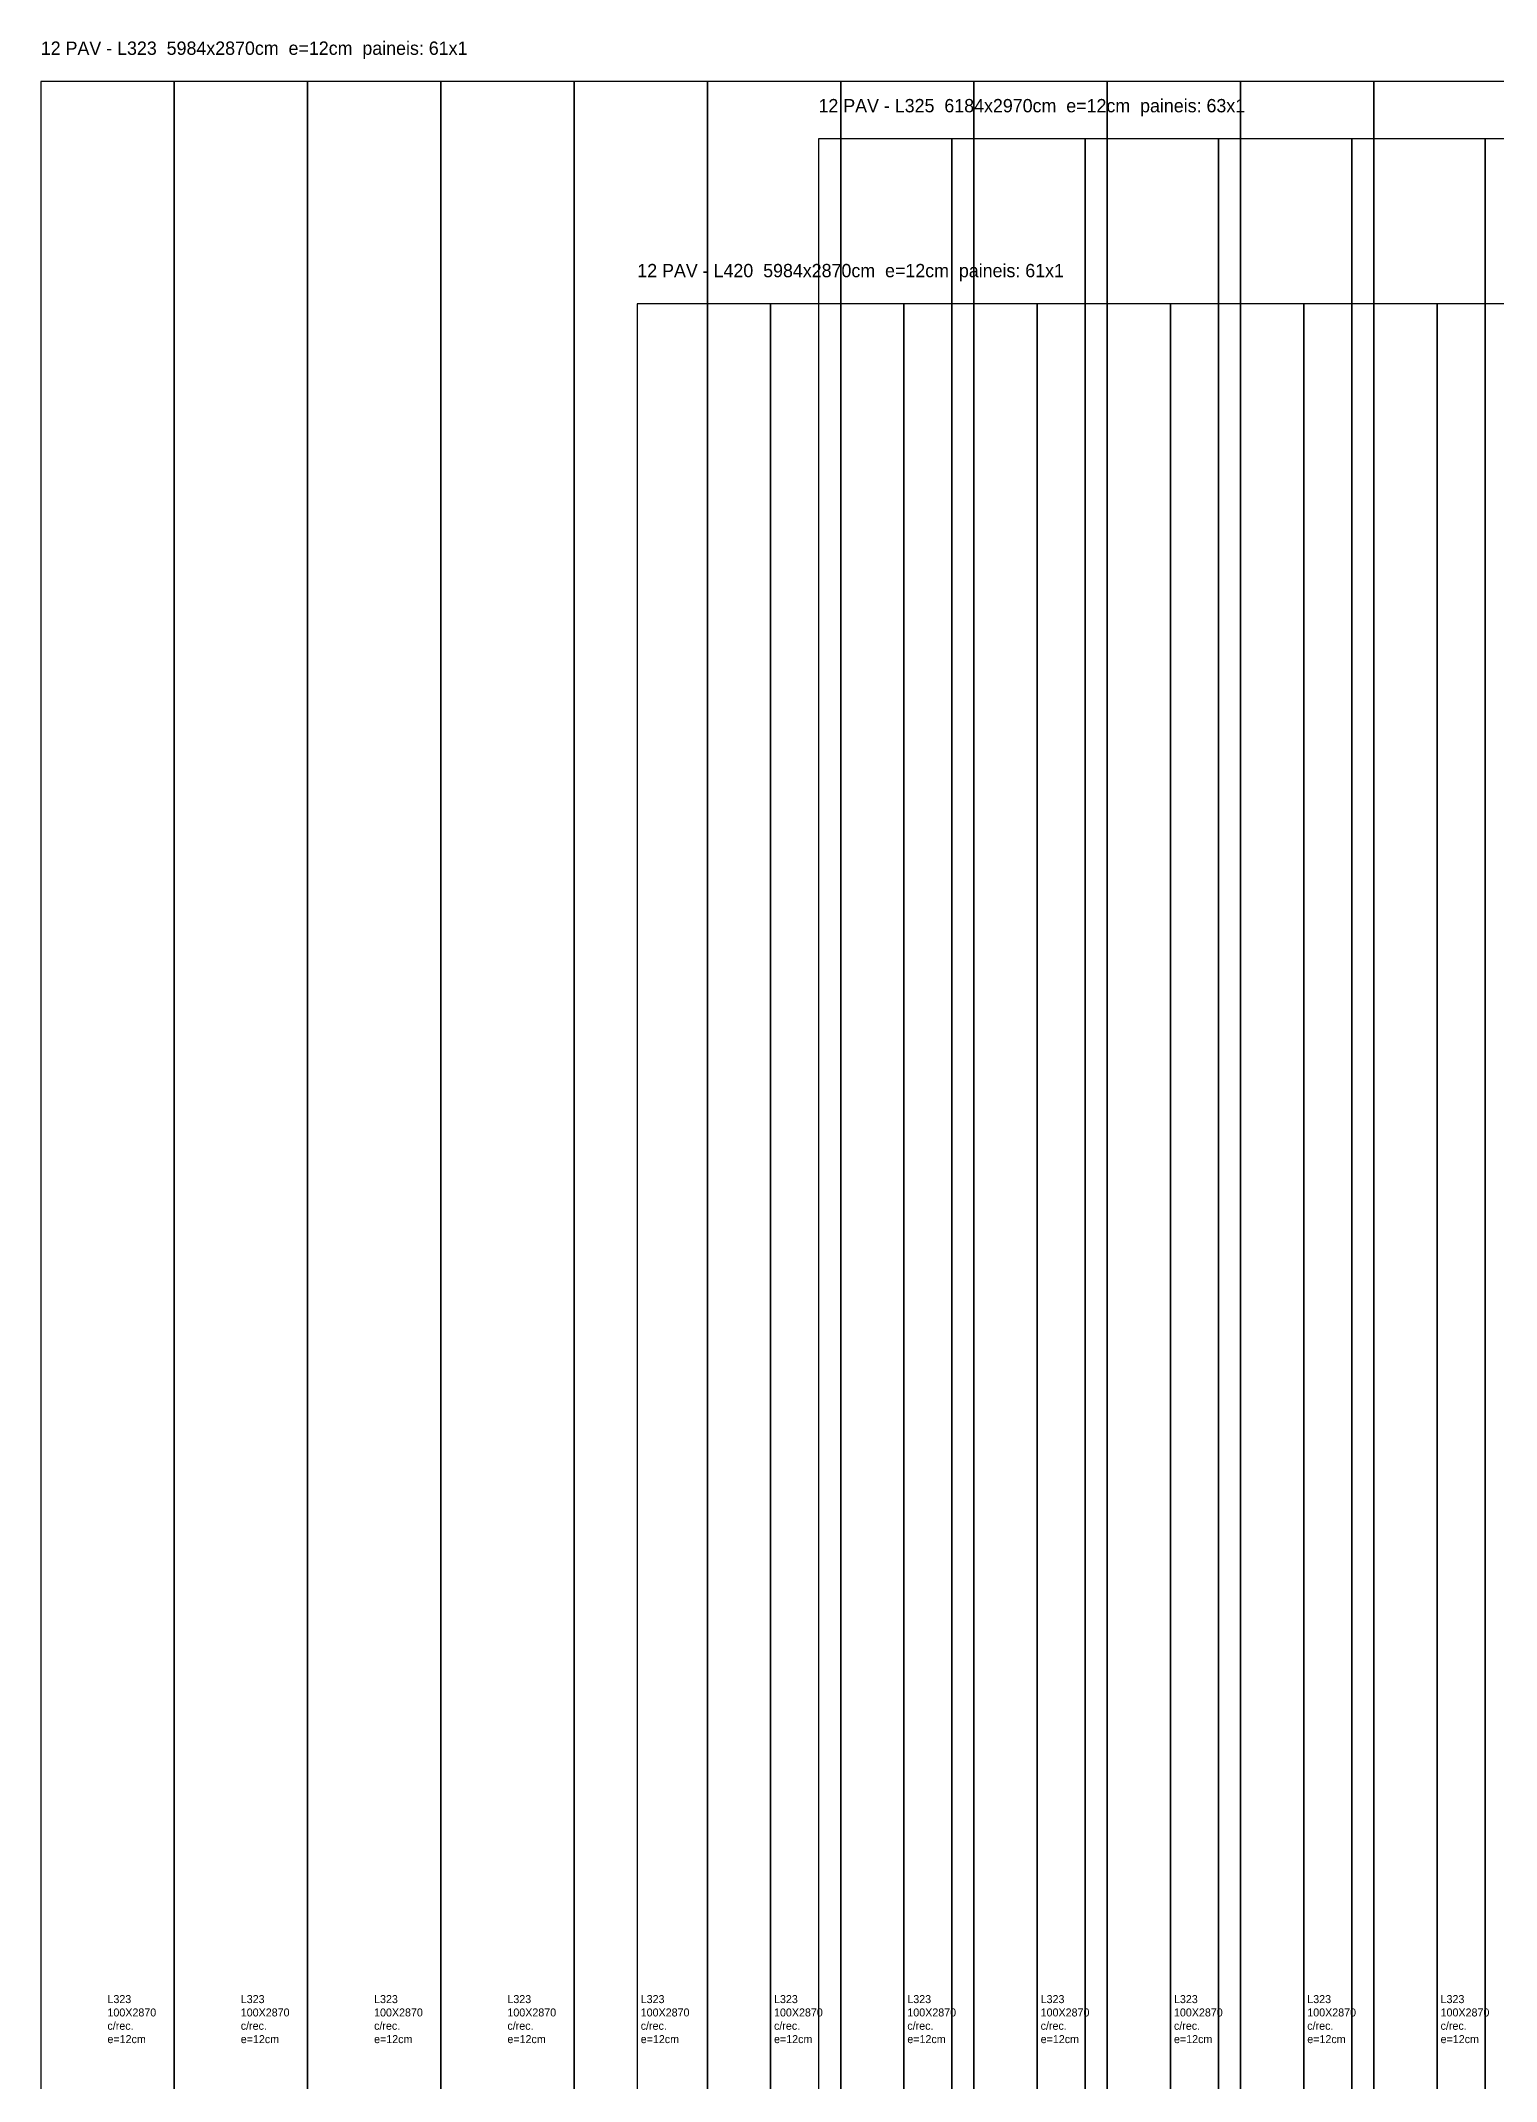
# Model space of a CAD drawing. Header units: metres. Extents: x -260 to 6932, y 665 to 3732.
# Drawn here: x 165 to 1257, y 2202 to 3732 of the extents above; entities that cross this region are included whole.
import ezdxf

# ---------------------------------------------------------------- set-up
doc = ezdxf.new("R2010")
doc.units = ezdxf.units.M

msp = doc.modelspace()

# ---------------------------------------------------------------- linework, layer by layer
at = {"layer": 'Contorno'}
for points in [[(164.84, 831.69), (6149.04, 831.69), (6149.04, 3701.69), (164.84, 3701.69), (164.84, 831.69)], [(748.21, 688.59), (6932.41, 688.59), (6932.41, 3658.59), (748.21, 3658.59), (748.21, 688.59)], [(612.28, 664.91), (6596.48, 664.91), (6596.48, 3534.91), (612.28, 3534.91), (612.28, 664.91)]]:
    msp.add_lwpolyline(points, close=True, dxfattribs=at)
at = {"layer": 'Paineis'}
for points in [[(164.84, 831.69), (264.84, 831.69), (264.84, 3701.69), (164.84, 3701.69)], [(264.84, 831.69), (364.84, 831.69), (364.84, 3701.69), (264.84, 3701.69)], [(364.84, 831.69), (464.84, 831.69), (464.84, 3701.69), (364.84, 3701.69)], [(464.84, 831.69), (564.84, 831.69), (564.84, 3701.69), (464.84, 3701.69)], [(564.84, 831.69), (664.84, 831.69), (664.84, 3701.69), (564.84, 3701.69)], [(664.84, 831.69), (764.84, 831.69), (764.84, 3701.69), (664.84, 3701.69)], [(764.84, 831.69), (864.84, 831.69), (864.84, 3701.69), (764.84, 3701.69)], [(864.84, 831.69), (964.84, 831.69), (964.84, 3701.69), (864.84, 3701.69)], [(964.84, 831.69), (1064.84, 831.69), (1064.84, 3701.69), (964.84, 3701.69)], [(1064.84, 831.69), (1164.84, 831.69), (1164.84, 3701.69), (1064.84, 3701.69)], [(1164.84, 831.69), (1264.84, 831.69), (1264.84, 3701.69), (1164.84, 3701.69)], [(748.21, 688.59), (848.21, 688.59), (848.21, 3658.59), (748.21, 3658.59)], [(848.21, 688.59), (948.21, 688.59), (948.21, 3658.59), (848.21, 3658.59)], [(948.21, 688.59), (1048.21, 688.59), (1048.21, 3658.59), (948.21, 3658.59)], [(1048.21, 688.59), (1148.21, 688.59), (1148.21, 3658.59), (1048.21, 3658.59)], [(1148.21, 688.59), (1248.21, 688.59), (1248.21, 3658.59), (1148.21, 3658.59)], [(1248.21, 688.59), (1348.21, 688.59), (1348.21, 3658.59), (1248.21, 3658.59)], [(612.28, 664.91), (712.28, 664.91), (712.28, 3534.91), (612.28, 3534.91)], [(712.28, 664.91), (812.28, 664.91), (812.28, 3534.91), (712.28, 3534.91)], [(812.28, 664.91), (912.28, 664.91), (912.28, 3534.91), (812.28, 3534.91)], [(912.28, 664.91), (1012.28, 664.91), (1012.28, 3534.91), (912.28, 3534.91)], [(1012.28, 664.91), (1112.28, 664.91), (1112.28, 3534.91), (1012.28, 3534.91)], [(1112.28, 664.91), (1212.28, 664.91), (1212.28, 3534.91), (1112.28, 3534.91)], [(1212.28, 664.91), (1312.28, 664.91), (1312.28, 3534.91), (1212.28, 3534.91)]]:
    msp.add_lwpolyline(points, close=True, dxfattribs=at)

# ---------------------------------------------------------------- texts
at = {"layer": 'AUX00', "char_height": 6, "attachment_point": 1}
for insert in [(214.84, 2266.69), (314.84, 2266.69), (414.84, 2266.69), (514.84, 2266.69), (614.84, 2266.69), (714.84, 2266.69), (814.84, 2266.69), (914.84, 2266.69), (1014.84, 2266.69), (1114.84, 2266.69), (1214.84, 2266.69)]:
    msp.add_mtext('L323\\P100X2870\\Pc/rec.\\Pe=12cm', dxfattribs=dict(at, insert=insert))
at = {"layer": 'NOMENCLATURA', "char_height": 10, "attachment_point": 1}
for s, insert in [('12 PAV - L323  5984x2870cm  e=12cm  paineis: 61x1', (164.84, 3731.69)), ('12 PAV - L325  6184x2970cm  e=12cm  paineis: 63x1', (748.21, 3688.59)), ('12 PAV - L420  5984x2870cm  e=12cm  paineis: 61x1', (612.28, 3564.91))]:
    msp.add_mtext(s, dxfattribs=dict(at, insert=insert))

doc.saveas('drawing.dxf')
